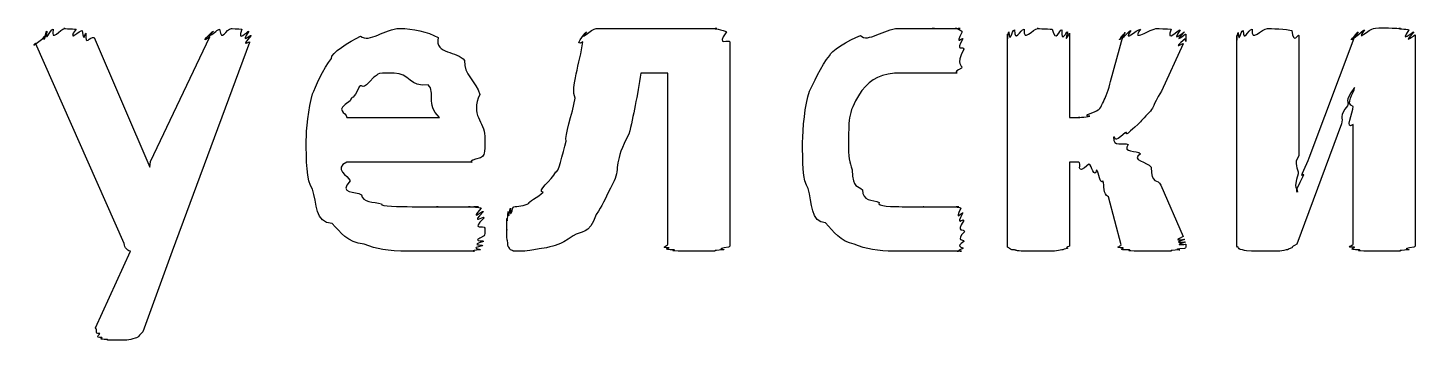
# Model space of a CAD drawing. Header units: millimetres. Extents: x 25 to 190, y 204 to 253.
# Drawn here: x 25.34 to 36.31, y 239.36 to 241.84 of the extents above; entities that cross this region are included whole.
import ezdxf

# ---------------------------------------------------------------- set-up
doc = ezdxf.new("R2010")
doc.units = ezdxf.units.MM
doc.layers.get('0').update_dxf_attribs({"linetype": 'CONTINUOUS'})

msp = doc.modelspace()

# ---------------------------------------------------------------- linework, layer by layer
at = {"color": 0}
for p, q in [((29.829, 241.829), (30.7826, 241.829)), ((26.0973, 240.126), (25.3972, 241.713)), ((25.8603, 241.758), (26.3012, 240.732)), ((26.3067, 240.776), (26.7753, 241.763)), ((27.0895, 241.719), (26.4776, 240.065)), ((30.8874, 241.719), (30.8874, 240.12)), ((33.0812, 240.109), (33.0812, 241.785)), ((33.5718, 241.791), (33.5718, 241.124)), ((33.897, 241.41), (33.9962, 241.774)), ((34.4702, 241.708), (34.2994, 241.333)), ((34.8947, 240.12), (34.8947, 241.774)), ((35.3854, 241.774), (35.3854, 240.821)), ((35.4679, 240.804), (35.8316, 241.774)), ((36.3058, 241.779), (36.3058, 240.12)), ((30.3968, 241.476), (30.1818, 241.476)), ((30.3968, 240.12), (30.3968, 241.476)), ((27.857, 241.124), (28.5902, 241.124)), ((33.5718, 241.124), (33.6544, 241.124)), ((35.7216, 241.074), (35.3688, 240.12)), ((35.8151, 240.12), (35.8151, 241.069)), ((28.9485, 240.975), (28.9485, 240.914)), ((26.3012, 240.732), (26.3067, 240.776)), ((28.8437, 240.771), (27.857, 240.771)), ((33.6434, 240.771), (33.5718, 240.771)), ((33.5718, 240.771), (33.5718, 240.104)), ((34.2938, 240.589), (34.4702, 240.181)), ((33.9797, 240.115), (33.8805, 240.495)), ((32.7408, 240.22), (32.7408, 240.22)), ((25.8713, 239.459), (26.1469, 240.065)), ((26.4776, 240.065), (26.2461, 239.426)), ((34.4923, 240.109), (34.4923, 240.109))]:
    msp.add_line(p, q, dxfattribs=at)
for points in [[(25.4744, 241.774), (25.4524, 241.689), (25.4772, 241.799), (25.4854, 241.807)], [(25.4854, 241.807), (25.4703, 241.704), (25.513, 241.82), (25.535, 241.824)], [(25.535, 241.824), (25.5185, 241.711), (25.5916, 241.829), (25.6287, 241.829)], [(25.6287, 241.829), (25.5916, 241.829), (25.6949, 241.826), (25.7169, 241.824)], [(25.7169, 241.824), (25.6357, 241.708), (25.7555, 241.82), (25.7666, 241.813)], [(25.7666, 241.813), (25.779, 241.697), (25.79, 241.802), (25.7941, 241.791)], [(26.7753, 241.763), (26.6788, 241.693), (26.7918, 241.803), (26.8029, 241.807)], [(26.8029, 241.807), (26.7009, 241.704), (26.8304, 241.82), (26.8525, 241.824)], [(26.8525, 241.824), (26.8635, 241.711), (26.9048, 241.829), (26.9462, 241.829)], [(26.9462, 241.829), (26.9365, 241.829), (27.0068, 241.826), (27.0288, 241.824)], [(27.0288, 241.824), (26.9847, 241.704), (27.0729, 241.814), (27.0839, 241.807)], [(27.0839, 241.807), (27.0068, 241.689), (27.1005, 241.788), (27.1005, 241.774)], [(27.9673, 241.768), (28.0334, 241.711), (28.1616, 241.829), (28.2759, 241.829)], [(28.2759, 241.829), (28.3821, 241.829), (28.4937, 241.804), (28.5791, 241.758)], [(29.7243, 241.724), (29.6444, 241.677), (29.7367, 241.786), (29.7518, 241.802)], [(29.7518, 241.802), (29.6774, 241.711), (29.7959, 241.829), (29.829, 241.829)], [(30.7826, 241.829), (30.733, 241.829), (30.8405, 241.82), (30.8598, 241.802)], [(30.8598, 241.802), (30.7689, 241.675), (30.8874, 241.755), (30.8874, 241.719)], [(31.9195, 241.774), (31.976, 241.711), (32.1097, 241.829), (32.2171, 241.829)], [(32.2171, 241.829), (32.2516, 241.829), (32.3178, 241.829), (32.366, 241.829)], [(32.366, 241.829), (32.3508, 241.829), (32.4624, 241.829), (32.5038, 241.829)], [(32.5038, 241.829), (32.4321, 241.829), (32.581, 241.829), (32.614, 241.829)], [(32.614, 241.829), (32.6154, 241.829), (32.6692, 241.829), (32.6802, 241.829)], [(32.6802, 241.829), (32.6416, 241.829), (32.7036, 241.829), (32.7077, 241.829)], [(32.7077, 241.829), (32.6526, 241.829), (32.7201, 241.82), (32.7243, 241.802)], [(32.7243, 241.802), (32.6595, 241.677), (32.7298, 241.768), (32.7298, 241.747)], [(33.0812, 241.785), (33.0812, 241.689), (33.084, 241.797), (33.0922, 241.802)], [(33.0922, 241.802), (33.0991, 241.7), (33.117, 241.814), (33.1363, 241.818)], [(33.1363, 241.818), (33.1391, 241.708), (33.1832, 241.824), (33.2135, 241.824)], [(33.2135, 241.824), (33.2025, 241.711), (33.2824, 241.829), (33.3237, 241.829)], [(33.3237, 241.829), (33.2865, 241.829), (33.4036, 241.826), (33.4339, 241.824)], [(33.4339, 241.824), (33.467, 241.708), (33.4918, 241.821), (33.5111, 241.818)], [(33.5111, 241.818), (33.507, 241.7), (33.547, 241.808), (33.5552, 241.802)], [(33.5552, 241.802), (33.5249, 241.689), (33.5718, 241.793), (33.5718, 241.791)], [(33.9962, 241.774), (33.9259, 241.686), (34.0017, 241.792), (34.0128, 241.796)], [(34.0128, 241.796), (33.948, 241.697), (34.0376, 241.808), (34.0568, 241.813)], [(34.0568, 241.813), (33.988, 241.708), (34.1037, 241.824), (34.134, 241.824)], [(34.134, 241.824), (34.0513, 241.711), (34.2112, 241.829), (34.2663, 241.829)], [(34.2663, 241.829), (34.2677, 241.829), (34.3462, 241.826), (34.3765, 241.824)], [(34.3765, 241.824), (34.3297, 241.708), (34.4331, 241.821), (34.4482, 241.818)], [(34.4482, 241.818), (34.3628, 241.7), (34.4771, 241.808), (34.4813, 241.802)], [(34.4813, 241.802), (34.3738, 241.689), (34.4923, 241.792), (34.4923, 241.785)], [(34.8947, 241.774), (34.8947, 241.682), (34.8974, 241.788), (34.9057, 241.796)], [(34.9057, 241.796), (34.9085, 241.697), (34.925, 241.808), (34.9443, 241.813)], [(34.9443, 241.813), (34.9457, 241.708), (34.9856, 241.824), (35.0159, 241.824)], [(35.0159, 241.824), (35.0077, 241.711), (35.089, 241.829), (35.1372, 241.829)], [(35.1372, 241.829), (35.151, 241.829), (35.2972, 241.824), (35.33, 241.813)], [(35.33, 241.813), (35.3385, 241.693), (35.3854, 241.792), (35.3854, 241.774)], [(35.8316, 241.774), (35.7572, 241.686), (35.8429, 241.793), (35.8539, 241.802)], [(35.8539, 241.802), (35.7837, 241.7), (35.8842, 241.814), (35.9033, 241.818)], [(35.9033, 241.818), (35.8235, 241.711), (35.9488, 241.829), (35.9752, 241.829)], [(35.9752, 241.829), (35.9929, 241.832), (36.0355, 241.835), (36.0796, 241.835)], [(36.0796, 241.835), (36.0811, 241.832), (36.1597, 241.832), (36.1901, 241.829)], [(36.1901, 241.829), (36.1403, 241.829), (36.2409, 241.825), (36.256, 241.818)], [(36.256, 241.818), (36.1735, 241.7), (36.2864, 241.808), (36.2948, 241.802)], [(36.2948, 241.802), (36.1872, 241.686), (36.3058, 241.786), (36.3058, 241.779)], [(25.3972, 241.713), (25.3352, 241.66), (25.4744, 241.759), (25.4744, 241.774)], [(25.7941, 241.791), (25.79, 241.677), (25.8231, 241.771), (25.8603, 241.758)], [(27.1005, 241.774), (27.0068, 241.66), (27.0964, 241.741), (27.0895, 241.719)], [(27.7358, 241.592), (27.7316, 241.631), (27.8749, 241.727), (27.9673, 241.768)], [(28.5791, 241.758), (28.5516, 241.62), (28.7335, 241.653), (28.7886, 241.576)], [(29.6636, 241.278), (29.6223, 241.358), (29.705, 241.559), (29.7243, 241.724)], [(31.677, 241.614), (31.6742, 241.642), (31.8272, 241.741), (31.9195, 241.774)], [(32.7298, 241.747), (32.6636, 241.633), (32.7353, 241.697), (32.7353, 241.664)], [(34.4868, 241.747), (34.3669, 241.645), (34.4771, 241.722), (34.4702, 241.708)], [(34.4923, 241.785), (34.4923, 241.671), (34.4895, 241.76), (34.4868, 241.747)], [(27.5869, 241.311), (27.6062, 241.358), (27.6724, 241.515), (27.7358, 241.592)], [(28.7886, 241.576), (28.7789, 241.465), (28.8837, 241.408), (28.9099, 241.306)], [(31.5171, 241.333), (31.5391, 241.377), (31.6108, 241.54), (31.677, 241.614)], [(32.7353, 241.664), (32.6636, 241.531), (32.7298, 241.544), (32.7188, 241.515)], [(28.2319, 241.476), (28.0583, 241.476), (28.1189, 241.465), (28.072, 241.443)], [(28.502, 241.383), (28.3559, 241.358), (28.3531, 241.476), (28.2319, 241.476)], [(30.1818, 241.476), (30.1556, 241.296), (30.1239, 241.135), (30.0881, 240.991)], [(32.2447, 241.476), (32.0821, 241.476), (32.0036, 241.429), (31.9305, 241.338)], [(32.4156, 241.476), (32.2847, 241.476), (32.3108, 241.476), (32.2447, 241.476)], [(32.5369, 241.476), (32.4983, 241.476), (32.4624, 241.476), (32.4156, 241.476)], [(32.6251, 241.476), (32.5672, 241.476), (32.5727, 241.476), (32.5369, 241.476)], [(32.6802, 241.476), (32.6113, 241.476), (32.6471, 241.476), (32.6251, 241.476)], [(32.7188, 241.515), (32.6416, 241.476), (32.694, 241.476), (32.6802, 241.476)], [(27.9563, 241.366), (27.9039, 241.256), (27.9025, 241.3), (27.8846, 241.256)], [(28.072, 241.443), (27.9673, 241.318), (27.9893, 241.399), (27.9563, 241.366)], [(28.5902, 241.124), (28.4772, 241.234), (28.564, 241.319), (28.502, 241.383)], [(33.8529, 241.278), (33.8487, 241.263), (33.886, 241.358), (33.897, 241.41)], [(35.8263, 241.361), (35.7325, 241.234), (35.789, 241.264), (35.771, 241.217)], [(35.8151, 241.212), (35.7463, 241.234), (35.8221, 241.312), (35.8263, 241.361)], [(27.5373, 240.942), (27.5373, 241.02), (27.5539, 241.201), (27.5869, 241.311)], [(27.8846, 241.256), (27.7496, 241.171), (27.857, 241.171), (27.857, 241.124)], [(28.9099, 241.306), (28.83, 241.142), (28.9485, 241.092), (28.9485, 240.975)], [(29.592, 240.936), (29.5782, 240.98), (29.6416, 241.148), (29.6636, 241.278)], [(31.462, 240.925), (31.462, 241.035), (31.4799, 241.223), (31.5171, 241.333)], [(31.9305, 241.338), (31.8217, 241.175), (31.8258, 241.114), (31.8258, 240.942)], [(33.7978, 241.184), (33.8157, 241.19), (33.8377, 241.241), (33.8529, 241.278)], [(34.2994, 241.333), (34.2194, 241.201), (34.2442, 241.217), (34.2112, 241.173)], [(33.6544, 241.124), (33.6103, 241.124), (33.7096, 241.126), (33.7316, 241.135)], [(33.7316, 241.135), (33.6572, 241.142), (33.7785, 241.162), (33.7978, 241.184)], [(34.2112, 241.173), (34.1533, 241.115), (34.145, 241.098), (34.112, 241.069)], [(35.771, 241.217), (35.6993, 241.137), (35.7396, 241.121), (35.7216, 241.074)], [(35.8151, 241.069), (35.7434, 241.016), (35.8151, 241.163), (35.8151, 241.212)], [(34.112, 241.069), (33.9742, 240.943), (34.0486, 241.02), (34.0128, 241.002)], [(27.5869, 240.556), (27.5373, 240.619), (27.5373, 240.794), (27.5373, 240.942)], [(29.5093, 240.694), (29.5272, 240.667), (29.5658, 240.84), (29.592, 240.936)], [(30.0881, 240.991), (29.9682, 240.778), (30.0164, 240.728), (29.9723, 240.622)], [(31.5061, 240.561), (31.462, 240.619), (31.462, 240.789), (31.462, 240.925)], [(31.8258, 240.942), (31.8217, 240.796), (31.8341, 240.776), (31.8534, 240.71)], [(34.0128, 241.002), (33.9039, 240.91), (33.948, 240.976), (33.919, 240.969)], [(33.919, 240.969), (33.9149, 240.884), (33.9976, 240.931), (34.0348, 240.909)], [(28.9485, 240.914), (28.9485, 240.815), (28.9374, 240.826), (28.9154, 240.804)], [(34.0348, 240.909), (33.988, 240.844), (34.1037, 240.866), (34.134, 240.837)], [(34.134, 240.837), (34.0472, 240.785), (34.1905, 240.772), (34.2167, 240.732)], [(35.3854, 240.821), (35.3385, 240.756), (35.3826, 240.724), (35.3797, 240.677)], [(27.857, 240.771), (27.7496, 240.716), (27.8653, 240.666), (27.8846, 240.622)], [(28.9154, 240.804), (28.7859, 240.771), (28.8685, 240.771), (28.8437, 240.771)], [(31.8534, 240.71), (31.8589, 240.55), (31.8988, 240.594), (31.936, 240.55)], [(33.7261, 240.754), (33.6062, 240.652), (33.6765, 240.771), (33.6434, 240.771)], [(33.7867, 240.71), (33.7675, 240.634), (33.7482, 240.746), (33.7261, 240.754)], [(33.8364, 240.622), (33.8088, 240.59), (33.8088, 240.688), (33.7867, 240.71)], [(34.2167, 240.732), (34.2194, 240.586), (34.2718, 240.644), (34.2938, 240.589)], [(35.4238, 240.672), (35.3797, 240.63), (35.4528, 240.76), (35.4679, 240.804)], [(27.8846, 240.622), (27.7868, 240.513), (27.9315, 240.545), (27.9728, 240.512)], [(29.4101, 240.534), (29.3508, 240.535), (29.479, 240.628), (29.5093, 240.694)], [(29.9723, 240.622), (29.8841, 240.451), (29.8841, 240.43), (29.829, 240.357)], [(33.8805, 240.495), (33.8336, 240.517), (33.8501, 240.585), (33.8364, 240.622)], [(35.3797, 240.677), (35.3356, 240.542), (35.3769, 240.581), (35.3741, 240.534)], [(35.3741, 240.534), (35.3494, 240.542), (35.4087, 240.628), (35.4238, 240.672)], [(27.7413, 240.286), (27.6062, 240.286), (27.6228, 240.448), (27.5869, 240.556)], [(27.9728, 240.512), (27.9852, 240.451), (28.0665, 240.458), (28.1327, 240.44)], [(29.2999, 240.446), (29.2806, 240.454), (29.377, 240.492), (29.4101, 240.534)], [(31.6439, 240.291), (31.524, 240.289), (31.5391, 240.454), (31.5061, 240.561)], [(31.936, 240.55), (31.9319, 240.462), (32.016, 240.473), (32.0683, 240.451)], [(28.1327, 240.44), (28.1175, 240.418), (28.2787, 240.418), (28.3752, 240.418)], [(28.3752, 240.418), (28.4082, 240.418), (28.5199, 240.418), (28.5791, 240.418)], [(28.5791, 240.418), (28.5254, 240.418), (28.6866, 240.418), (28.728, 240.418)], [(28.728, 240.418), (28.728, 240.418), (28.8065, 240.418), (28.8327, 240.418)], [(28.8327, 240.418), (28.7831, 240.418), (28.8837, 240.418), (28.8988, 240.418)], [(28.8988, 240.418), (28.8079, 240.418), (28.9168, 240.414), (28.9209, 240.407)], [(28.9209, 240.407), (28.8189, 240.289), (28.9333, 240.393), (28.9374, 240.38)], [(28.9374, 240.38), (28.8272, 240.264), (28.9429, 240.352), (28.9429, 240.33)], [(29.1235, 240.324), (29.1262, 240.264), (29.1303, 240.368), (29.1345, 240.38)], [(29.1345, 240.38), (29.1373, 240.289), (29.1469, 240.403), (29.151, 240.407)], [(29.151, 240.407), (29.1483, 240.3), (29.1676, 240.418), (29.1786, 240.418)], [(29.1786, 240.418), (29.2034, 240.418), (29.2626, 240.426), (29.2999, 240.446)], [(32.0683, 240.451), (32.038, 240.418), (32.1841, 240.418), (32.2502, 240.418)], [(32.2502, 240.418), (32.2888, 240.418), (32.3729, 240.418), (32.4211, 240.418)], [(32.4211, 240.418), (32.3839, 240.418), (32.5107, 240.418), (32.5479, 240.418)], [(32.5479, 240.418), (32.5754, 240.418), (32.614, 240.418), (32.6361, 240.418)], [(32.6361, 240.418), (32.6223, 240.418), (32.6815, 240.418), (32.6967, 240.418)], [(32.6967, 240.418), (32.6444, 240.418), (32.7091, 240.414), (32.7133, 240.407)], [(32.7133, 240.407), (32.6554, 240.286), (32.7256, 240.386), (32.7298, 240.368)], [(32.7298, 240.368), (32.6636, 240.253), (32.7353, 240.333), (32.7353, 240.308)], [(27.9949, 240.12), (27.8598, 240.138), (27.8102, 240.211), (27.7413, 240.286)], [(28.9429, 240.33), (28.83, 240.22), (28.9485, 240.28), (28.9485, 240.247)], [(29.1235, 240.236), (29.1235, 240.216), (29.1235, 240.302), (29.1235, 240.324)], [(29.829, 240.357), (29.7739, 240.189), (29.7133, 240.231), (29.6471, 240.187)], [(31.8699, 240.12), (31.7624, 240.143), (31.7059, 240.217), (31.6439, 240.291)], [(32.7353, 240.308), (32.6664, 240.2), (32.7408, 240.253), (32.7408, 240.22)], [(28.9429, 240.187), (28.8272, 240.132), (28.9402, 240.156), (28.9374, 240.143)], [(28.9485, 240.247), (28.9485, 240.164), (28.9457, 240.205), (28.9429, 240.187)], [(29.129, 240.148), (29.1235, 240.143), (29.1235, 240.199), (29.1235, 240.236)], [(29.14, 240.098), (29.1303, 240.098), (29.1317, 240.126), (29.129, 240.148)], [(29.6471, 240.187), (29.5272, 240.105), (29.5148, 240.115), (29.4376, 240.093)], [(32.7408, 240.22), (32.6664, 240.138), (32.7381, 240.164), (32.7353, 240.143)], [(34.4702, 240.181), (34.3669, 240.134), (34.4813, 240.166), (34.4813, 240.159)], [(34.4813, 240.159), (34.371, 240.12), (34.4868, 240.144), (34.4868, 240.137)], [(26.1138, 240.087), (26.1056, 240.09), (26.1001, 240.111), (26.0973, 240.126)], [(26.1469, 240.065), (26.1249, 240.068), (26.1249, 240.076), (26.1138, 240.087)], [(28.3421, 240.065), (28.1767, 240.065), (28.0941, 240.083), (27.9949, 240.12)], [(28.5571, 240.065), (28.3862, 240.065), (28.4193, 240.065), (28.3421, 240.065)], [(28.7335, 240.065), (28.6356, 240.065), (28.6232, 240.065), (28.5571, 240.065)], [(28.8603, 240.065), (28.739, 240.065), (28.7845, 240.065), (28.7335, 240.065)], [(28.9154, 240.076), (28.8051, 240.065), (28.8933, 240.065), (28.8603, 240.065)], [(28.9319, 240.109), (28.8162, 240.083), (28.9223, 240.087), (28.9154, 240.076)], [(28.9374, 240.143), (28.823, 240.105), (28.9347, 240.12), (28.9319, 240.109)], [(29.1676, 240.071), (29.1414, 240.076), (29.1469, 240.087), (29.14, 240.098)], [(29.2006, 240.065), (29.1634, 240.065), (29.1786, 240.067), (29.1676, 240.071)], [(29.4376, 240.093), (29.2585, 240.065), (29.2847, 240.065), (29.2006, 240.065)], [(30.4078, 240.093), (30.3251, 240.09), (30.3968, 240.109), (30.3968, 240.12)], [(30.4464, 240.076), (30.3389, 240.079), (30.4147, 240.089), (30.4078, 240.093)], [(30.5235, 240.065), (30.3761, 240.068), (30.4643, 240.072), (30.4464, 240.076)], [(30.6448, 240.065), (30.5594, 240.065), (30.5566, 240.065), (30.5235, 240.065)], [(30.7606, 240.065), (30.6558, 240.065), (30.6917, 240.065), (30.6448, 240.065)], [(30.8378, 240.076), (30.7178, 240.068), (30.7937, 240.068), (30.7606, 240.065)], [(30.8763, 240.098), (30.7551, 240.079), (30.8556, 240.083), (30.8378, 240.076)], [(30.8874, 240.12), (30.8874, 240.094), (30.8832, 240.105), (30.8763, 240.098)], [(32.1841, 240.065), (32.0601, 240.065), (31.9609, 240.083), (31.8699, 240.12)], [(32.3439, 240.065), (32.2337, 240.065), (32.2392, 240.065), (32.1841, 240.065)], [(32.4928, 240.065), (32.3398, 240.065), (32.399, 240.065), (32.3439, 240.065)], [(32.614, 240.065), (32.5493, 240.065), (32.5396, 240.065), (32.4928, 240.065)], [(32.6912, 240.065), (32.6195, 240.065), (32.6499, 240.065), (32.614, 240.065)], [(32.7188, 240.065), (32.6485, 240.065), (32.705, 240.065), (32.6912, 240.065)], [(32.7298, 240.087), (32.6595, 240.065), (32.7256, 240.065), (32.7188, 240.065)], [(32.7353, 240.143), (32.6636, 240.094), (32.7326, 240.101), (32.7298, 240.087)], [(33.0922, 240.093), (33.0812, 240.09), (33.0812, 240.105), (33.0812, 240.109)], [(33.1363, 240.076), (33.0991, 240.076), (33.1032, 240.085), (33.0922, 240.093)], [(33.2135, 240.065), (33.1391, 240.068), (33.1584, 240.072), (33.1363, 240.076)], [(33.3237, 240.065), (33.2025, 240.065), (33.2466, 240.065), (33.2135, 240.065)], [(33.4339, 240.065), (33.4036, 240.065), (33.3678, 240.065), (33.3237, 240.065)], [(33.5111, 240.076), (33.467, 240.068), (33.467, 240.068), (33.4339, 240.065)], [(33.5552, 240.087), (33.507, 240.076), (33.5332, 240.079), (33.5111, 240.076)], [(33.5718, 240.104), (33.5249, 240.087), (33.5662, 240.094), (33.5552, 240.087)], [(33.9962, 240.093), (33.9149, 240.09), (33.9797, 240.107), (33.9797, 240.115)], [(34.0458, 240.076), (33.9369, 240.076), (34.0072, 240.085), (33.9962, 240.093)], [(34.1285, 240.065), (33.981, 240.068), (34.0679, 240.072), (34.0458, 240.076)], [(34.2608, 240.065), (34.1643, 240.065), (34.1616, 240.065), (34.1285, 240.065)], [(34.371, 240.065), (34.2635, 240.065), (34.3049, 240.065), (34.2608, 240.065)], [(34.4427, 240.076), (34.3228, 240.068), (34.4, 240.068), (34.371, 240.065)], [(34.4813, 240.087), (34.36, 240.076), (34.4606, 240.079), (34.4427, 240.076)], [(34.4868, 240.137), (34.3738, 240.105), (34.4923, 240.123), (34.4923, 240.12)], [(34.4923, 240.109), (34.4923, 240.087), (34.4882, 240.094), (34.4813, 240.087)], [(34.4923, 240.12), (34.4923, 240.098), (34.4923, 240.112), (34.4923, 240.109)], [(34.9057, 240.098), (34.8947, 240.094), (34.8947, 240.112), (34.8947, 240.12)], [(34.9388, 240.076), (34.9085, 240.079), (34.9126, 240.09), (34.9057, 240.098)], [(35.0104, 240.065), (34.9415, 240.068), (34.9567, 240.072), (34.9388, 240.076)], [(35.1207, 240.065), (35.0008, 240.065), (35.0394, 240.065), (35.0104, 240.065)], [(35.2199, 240.065), (35.0848, 240.065), (35.1607, 240.065), (35.1207, 240.065)], [(35.2859, 240.076), (35.2544, 240.068), (35.2447, 240.068), (35.2199, 240.065)], [(35.33, 240.093), (35.2915, 240.076), (35.3039, 240.079), (35.2859, 240.076)], [(35.3688, 240.12), (35.3138, 240.09), (35.3413, 240.1), (35.33, 240.093)], [(35.8263, 240.098), (35.7434, 240.094), (35.8151, 240.112), (35.8151, 240.12)], [(35.8648, 240.076), (35.7572, 240.079), (35.833, 240.09), (35.8263, 240.098)], [(35.9421, 240.065), (35.7988, 240.068), (35.887, 240.072), (35.8648, 240.076)], [(36.0634, 240.065), (35.9777, 240.065), (35.9752, 240.065), (35.9421, 240.065)], [(36.1791, 240.065), (36.0744, 240.065), (36.11, 240.065), (36.0634, 240.065)], [(36.256, 240.076), (36.1364, 240.068), (36.2119, 240.068), (36.1791, 240.065)], [(36.2948, 240.098), (36.1735, 240.079), (36.274, 240.083), (36.256, 240.076)], [(36.3058, 240.12), (36.3058, 240.094), (36.3015, 240.105), (36.2948, 240.098)], [(25.9044, 239.415), (25.8561, 239.408), (25.8933, 239.441), (25.8713, 239.459)], [(25.9209, 239.382), (25.8561, 239.382), (25.9044, 239.401), (25.9044, 239.415)], [(25.965, 239.365), (25.8782, 239.368), (25.9319, 239.375), (25.9209, 239.382)], [(26.2461, 239.426), (26.1938, 239.382), (26.2185, 239.387), (26.1855, 239.376)], [(26.0477, 239.36), (25.9182, 239.36), (25.9871, 239.363), (25.965, 239.365)], [(26.1855, 239.376), (26.1317, 239.36), (26.1097, 239.36), (26.0477, 239.36)]]:
    msp.add_open_spline(points, degree=3, dxfattribs=at)

doc.saveas('drawing.dxf')
